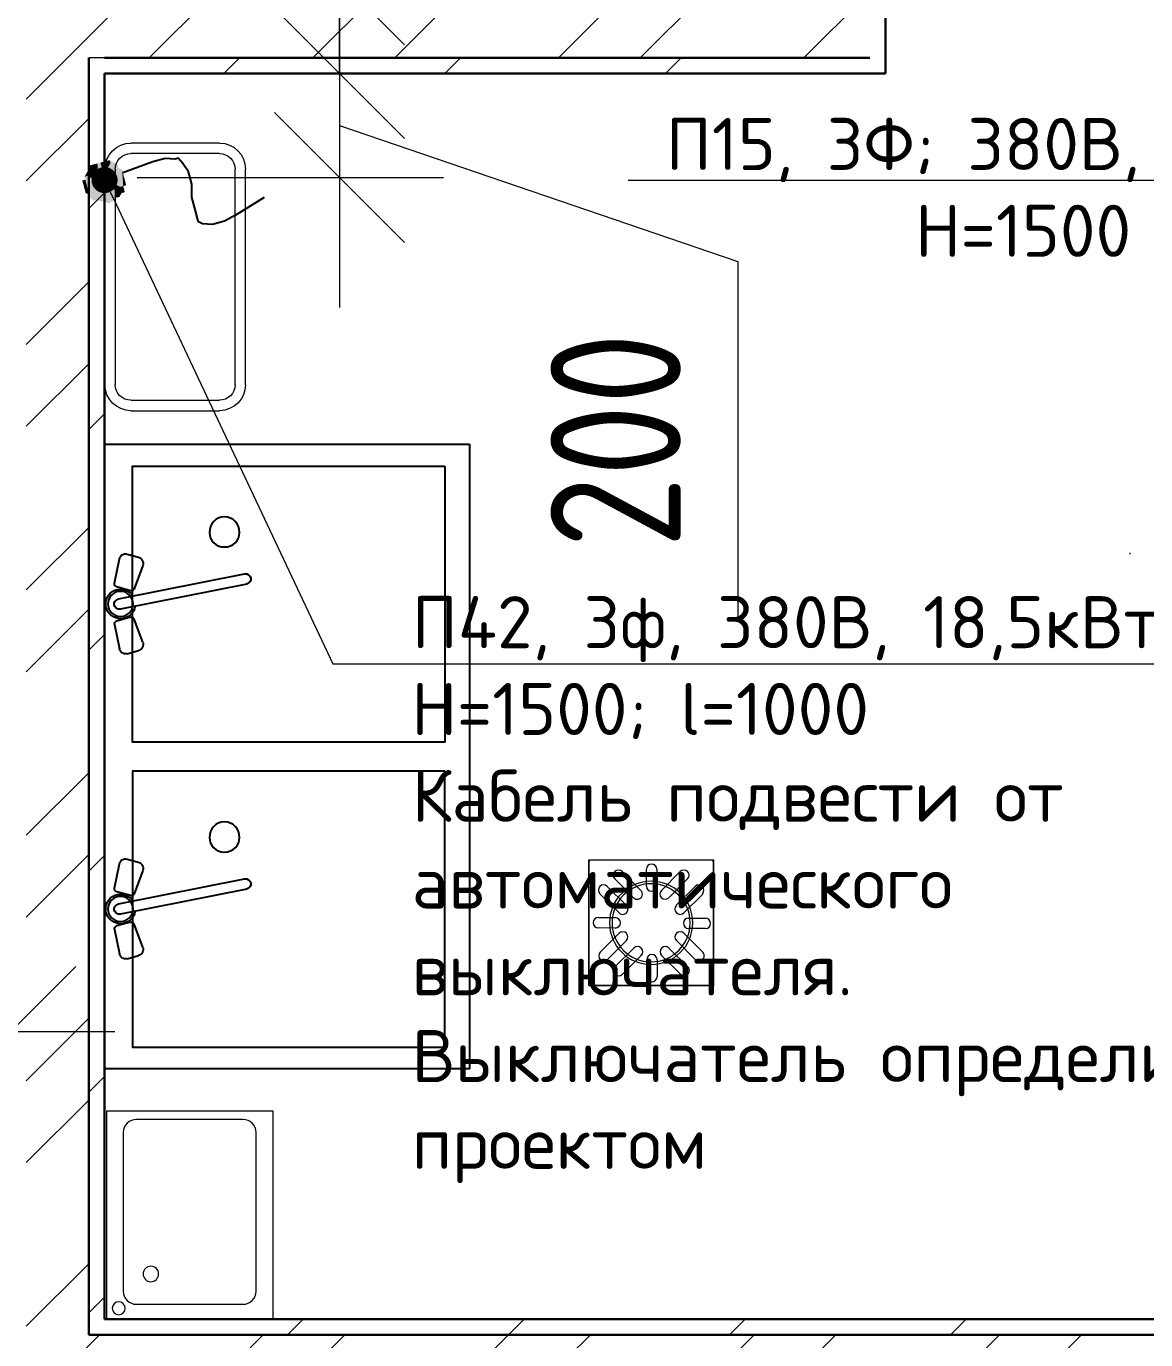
# Model space of a CAD drawing. Header units: millimetres. Extents: x -215207 to 92095, y -30385 to 123050.
# Drawn here: x -25027 to -22878, y 29196 to 31719 of the extents above; entities that cross this region are included whole.
import ezdxf
from ezdxf import colors
from ezdxf.entities.mleader import LeaderData, LeaderLine
from ezdxf.math import Vec2, Vec3

# ---------------------------------------------------------------- set-up
doc = ezdxf.new("R2010")
doc.units = ezdxf.units.MM
doc.linetypes.add('SPLOSHNAY', pattern=[20, 10, 10])
for name, color, linetype, lineweight in [('АР_тонкая_монтаж', 102, 'Continuous', 9), ('Атрибут', 250, 'Continuous', 5), ('ДОНМ_ТХ_(ЭОМ)', 20, 'Continuous', 20), ('Оборудование пищеблок', 7, 'Continuous', 9), ('Сантехнические приборы', 251, 'Continuous', 0), ('Стены разрез', 7, 'Continuous', 30), ('Стены штриховка', 7, 'Continuous', 9)]:
    doc.layers.add(name, color=color, linetype=linetype, lineweight=lineweight)
doc.layers.add('ТХ ВК Аннотации', color=7, linetype='Continuous', lineweight=20, true_color=0x4c9a9a)
doc.layers.add('ТХ Подключения ЭОМ', color=7, linetype='Continuous', lineweight=18, true_color=0x003efa)
doc.layers.add('ТХ Подключения', color=10, linetype='SPLOSHNAY')
doc.layers.add('ТХ-Вода (ВК)', color=170, linetype='Continuous')
doc.layers.add('тх размеры розетки', color=7, linetype='Continuous', true_color=0xe91640)
doc.styles.add('ISOCPEUR', font='isocpeur.ttf', dxfattribs={"width": 0.9, "height": 270})
doc.styles.add('TX Text.Base', font='calibril.ttf', dxfattribs={"height": 250})
doc.styles.add('ГОСТ 2.304', font='CS_Gost2304.shx')
doc.dimstyles.new('СПДС', dxfattribs={"dimscale": 100, "dimtxt": 2.5, "dimasz": 2.5, "dimexe": 2, "dimexo": 0.625, "dimgap": 1, "dimtad": 1, "dimdec": 0, "dimtxsty": 'ГОСТ 2.304', "dimblk": 'OBLIQUE', "dimblk1": 'OBLIQUE', "dimblk2": 'OBLIQUE', "dimcen": 2.5, "dimdle": 2, "dimadec": 0, "dimazin": 2, "dimtfac": 0.75, "dimtdec": 4, "dimtmove": 1, "dimatfit": 3, "dimfxl": 0, "dimtolj": 1, "dimarcsym": 0})
pattern_1 = [(45, (-45356.5, 7949.98), (-235.7317, 235.7317), []), (45, (-45199.35, 7949.98), (-235.7317, 235.7317), [])]
pattern_2 = [(45, (-45356.5, 7949.98), (-212.132, 212.132), [])]

# ---------------------------------------------------------------- blocks, each defined once
blk = doc.blocks.new('раковина 2-х сек')
at = {"layer": 'ТХ-Вода (ВК)', "color": 0}
for p, q in [((34341.9, 72757.4), (34295.2, 72748.2)), ((34372.2, 72750.1), (34324.1, 72507.6)), ((34343.7, 72503.7), (34391.8, 72746.3)), ((34356.3, 72727), (34348.9, 72753.2)), ((34407.2, 72727), (34414.6, 72753.2)), ((34421.5, 72757.4), (34468.2, 72748.2)), ((34927.8, 72757.4), (34881.1, 72748.2)), ((34958.1, 72750.1), (34910, 72507.6)), ((34929.6, 72503.7), (34977.7, 72746.3)), ((34942.1, 72727), (34934.7, 72753.2)), ((34993, 72727), (35000.4, 72753.2)), ((35007.4, 72757.4), (35054, 72748.2)), ((34286, 72733.1), (34292.2, 72711.3)), ((34307.9, 72703.3), (34352.6, 72719.7)), ((34455.5, 72703.3), (34410.9, 72719.7)), ((34477.4, 72733.1), (34471.2, 72711.3)), ((34871.9, 72733.1), (34878.1, 72711.3)), ((34893.7, 72703.3), (34938.4, 72719.7)), ((35041.4, 72703.3), (34996.7, 72719.7)), ((35063.2, 72733.1), (35057.1, 72711.3))]:
    blk.add_line(p, q, dxfattribs=at)
for points in [[(34074.9, 72076), (35274.9, 72076), (35274.9, 72776), (34074.9, 72776)], [(34117, 72123), (34647, 72123), (34647, 72723), (34117, 72723)], [(35232.9, 72123), (34702.9, 72123), (34702.9, 72723), (35232.9, 72723)]]:
    blk.add_lwpolyline(points, close=True, dxfattribs=at)
for centre in [(34381.7, 72746), (34967.6, 72746)]:
    blk.add_circle(centre, 24.1, dxfattribs=at)
for centre, radius, start, end in [((34381.7, 72746), 28.5, 279.0474, 237.0339), ((34967.6, 72746), 28.5, 279.0474, 237.0339), ((34297.6, 72736.4), 12, 101.2565, 195.7834), ((34343.1, 72751.6), 6, 15.7834, 101.2565), ((34382, 72748.2), 9.99, 348.7881, 168.7881), ((34420.3, 72751.6), 6, 78.7435, 164.2166), ((34465.8, 72736.4), 12, 344.2166, 78.7435), ((34883.4, 72736.4), 12, 101.2565, 195.7834), ((34928.9, 72751.6), 6, 15.7834, 101.2565), ((34967.9, 72748.2), 9.99, 348.7881, 168.7881), ((35006.2, 72751.6), 6, 78.7435, 164.2166), ((35051.7, 72736.4), 12, 344.2166, 78.7435), ((34350.5, 72725.3), 6, 290.1548, 15.7834), ((34412.9, 72725.3), 6, 164.2166, 249.8452), ((34936.3, 72725.3), 6, 290.1548, 15.7834), ((34998.8, 72725.3), 6, 164.2166, 249.8452), ((34303.8, 72714.6), 12, 195.7834, 290.1548), ((34459.7, 72714.6), 12, 249.8452, 344.2166), ((34889.6, 72714.6), 12, 195.7834, 290.1548), ((35045.5, 72714.6), 12, 249.8452, 344.2166), ((34333.9, 72505.7), 9.99, 168.7881, 348.7881), ((34919.8, 72505.7), 9.99, 168.7881, 348.7881)]:
    blk.add_arc(centre, radius, start, end, dxfattribs=at)
for points in [[(34214.5, 72547.1), (34214.5, 72529.6), (34228.5, 72517.3), (34244.3, 72517.3), (34244.3, 72517.3), (34260.1, 72517.3), (34272.4, 72529.6), (34272.4, 72547.1), (34272.4, 72547.1), (34272.4, 72562.9), (34260.1, 72575.2), (34244.3, 72575.2), (34244.3, 72575.2), (34228.5, 72575.2), (34214.5, 72562.9), (34214.5, 72547.1)], [(34800.4, 72547.1), (34800.4, 72529.6), (34814.4, 72517.3), (34830.2, 72517.3), (34830.2, 72517.3), (34846, 72517.3), (34858.3, 72529.6), (34858.3, 72547.1), (34858.3, 72547.1), (34858.3, 72562.9), (34846, 72575.2), (34830.2, 72575.2), (34830.2, 72575.2), (34814.4, 72575.2), (34800.4, 72562.9), (34800.4, 72547.1)]]:
    blk.add_open_spline(points, degree=3, knots=[0, 0, 0, 0, 0.0625, 0.0625, 0.0625, 0.062501, 0.125, 0.125, 0.125, 0.125001, 0.1875, 0.1875, 0.1875, 0.187501, 1, 1, 1, 1], dxfattribs=at)
blk = doc.blocks.new('трап')
at = {"layer": 'ТХ ВК Аннотации'}
for p, q in [((34771.5, 62035.5), (34531.5, 62035.5)), ((34532, 62035), (34532, 61795)), ((34642.3, 61986), (34642.3, 62018.3)), ((34662.3, 62018.3), (34662.3, 61986)), ((34772, 61795), (34772, 62035)), ((34617.7, 61963.6), (34581.5, 61999.8)), ((34595.6, 62013.9), (34631.8, 61977.7)), ((34671, 61977.7), (34707.3, 62013.9)), ((34721.4, 61999.8), (34685.2, 61963.6)), ((34589.8, 61934.6), (34553.6, 61970.8)), ((34567.2, 61985.5), (34603.4, 61949.3)), ((34699.5, 61949.3), (34735.7, 61985.5)), ((34750.4, 61970.8), (34714.2, 61934.6)), ((34550.1, 61925.7), (34582.5, 61925.5)), ((34723.3, 61924.5), (34755.7, 61924.3)), ((34582.4, 61905.5), (34550, 61905.7)), ((34553.6, 61859.2), (34589.8, 61895.4)), ((34714.2, 61895.4), (34750.4, 61859.2)), ((34755.6, 61904.3), (34723.2, 61904.5)), ((34604, 61881.3), (34567.7, 61845)), ((34582, 61830.7), (34618.3, 61867)), ((34685.7, 61867), (34722, 61830.7)), ((34736.2, 61845), (34700, 61881.3)), ((34632.4, 61852.8), (34596.2, 61816.6)), ((34642.9, 61812.2), (34642.9, 61844.6)), ((34662.9, 61844.6), (34662.9, 61812.2)), ((34707.8, 61816.6), (34671.6, 61852.8)), ((34532, 61795), (34772, 61795))]:
    blk.add_line(p, q, dxfattribs=at)
for centre, start, end in [((34588.6, 62006.9), 45, 225), ((34652.3, 62018.3), 0, 180), ((34714.3, 62006.9), 315, 135), ((34560.1, 61978.4), 45, 225), ((34624.8, 61970.6), 225, 45), ((34652.3, 61986), 180, 0), ((34678.1, 61970.6), 135, 315), ((34742.8, 61978.4), 315, 135), ((34596.9, 61941.7), 225, 45), ((34707.1, 61941.7), 135, 315), ((34550.1, 61915.7), 89.6219, 269.6219), ((34582.5, 61915.5), 269.6219, 89.6219), ((34723.3, 61914.5), 89.6219, 269.6219), ((34755.6, 61914.3), 269.6219, 89.6219), ((34596.9, 61888.3), 315, 135), ((34707.1, 61888.3), 45, 225), ((34625.3, 61859.9), 315, 135), ((34678.7, 61859.9), 45, 225), ((34560.7, 61852.1), 135, 315), ((34652.9, 61844.6), 0, 180), ((34743.3, 61852.1), 225, 45), ((34589.1, 61823.7), 135, 315), ((34714.9, 61823.7), 225, 45), ((34652.9, 61812.2), 180, 0)]:
    blk.add_arc(centre, 10, start, end, dxfattribs=at)
for points, knots in [([(34533.5, 62033.5), (34533.3, 62033.7), (34533.1, 62033.9), (34532.8, 62034.2), (34532.5, 62034.5), (34532.3, 62034.7), (34532.2, 62034.8), (34532, 62035), (34531.9, 62035.1), (34531.7, 62035.3), (34531.6, 62035.4), (34531.5, 62035.5), (34531.5, 62035.5), (34531.5, 62035.5), (34531.5, 62035.5)], [0, 0, 0, 0, 0.142857, 0.285714, 0.357143, 0.428571, 0.5, 0.571429, 0.642857, 0.714286, 0.785714, 0.857143, 0.928571, 1, 1, 1, 1]), ([(34771.5, 62035.5), (34771.5, 62035.5), (34771.4, 62035.5), (34771.4, 62035.5), (34771.3, 62035.4), (34771.2, 62035.3), (34771.1, 62035.1), (34770.9, 62035), (34770.7, 62034.8), (34770.6, 62034.7), (34770.4, 62034.5), (34770.2, 62034.2), (34769.8, 62033.9), (34769.6, 62033.7), (34769.5, 62033.5)], [0, 0, 0, 0, 0.071429, 0.142857, 0.214286, 0.285714, 0.357143, 0.428571, 0.5, 0.571429, 0.642857, 0.714286, 0.857143, 1, 1, 1, 1]), ([(34532, 61795), (34532, 61795), (34532, 61795), (34532.1, 61795.1), (34532.2, 61795.2), (34532.3, 61795.3), (34532.4, 61795.4), (34532.5, 61795.5), (34532.7, 61795.7), (34532.9, 61795.9), (34533.1, 61796.1), (34533.3, 61796.3), (34533.6, 61796.6), (34533.9, 61796.9), (34534, 61797)], [0, 0, 0, 0, 0.071429, 0.142857, 0.214286, 0.285714, 0.357143, 0.428571, 0.5, 0.571429, 0.642857, 0.714286, 0.857143, 1, 1, 1, 1]), ([(34770, 61797), (34770.1, 61796.9), (34770.4, 61796.6), (34770.7, 61796.3), (34770.9, 61796.1), (34771.1, 61795.9), (34771.3, 61795.7), (34771.5, 61795.5), (34771.6, 61795.4), (34771.7, 61795.3), (34771.8, 61795.2), (34771.9, 61795.1), (34772, 61795), (34772, 61795), (34772, 61795)], [0, 0, 0, 0, 0.142857, 0.285714, 0.357143, 0.428571, 0.5, 0.571429, 0.642857, 0.714286, 0.785714, 0.857143, 0.928571, 1, 1, 1, 1])]:
    blk.add_open_spline(points, degree=3, knots=knots, dxfattribs=at)
blk = doc.blocks.new('тра')
at = {"layer": 'ТХ-Вода (ВК)', "color": 0}
blk.add_blockref('трап', (-318690.1, -269.5), dxfattribs=at)
blk = doc.blocks.new('Рукомойник 400х320х210')
at = {"layer": 'Оборудование пищеблок', "color": 0}
blk.add_lwpolyline([(168449.6, -325365.8), (168849.6, -325365.8), (168849.6, -325685.8), (168449.6, -325685.8)], close=True, dxfattribs=at)
blk.add_lwpolyline([(168490.5, -325398.3), (168795.5, -325398.3, -0.414214), (168820.5, -325423.3), (168820.5, -325628.3, -0.414214), (168795.5, -325653.3), (168490.5, -325653.3, -0.414214), (168465.5, -325628.3), (168465.5, -325423.3, -0.414214)], format="xyb", close=True, dxfattribs=at)
for centre, radius in [((168828.2, -325389.4), 12.5), ((168762.2, -325451.2), 14.9)]:
    blk.add_circle(centre, radius, dxfattribs=at)
at = {"layer": 'Атрибут', "style": 'ISOCPEUR', "width": 0.85}
blk.add_attdef('№_ПОЗИЦИИ', (168644.3, -325480.1), '', height=150, dxfattribs=at)
blk = doc.blocks.new('ed')
at = {"color": 0}
for p, q in [((-207, 270), (207, 270)), ((-207, 250), (207, 250)), ((-257, 50), (-257, 220)), ((-237, 50), (-237, 220)), ((237, 220), (237, 50)), ((257, 220), (257, 50)), ((207, 20), (-207, 20)), ((207, 0), (-207, 0))]:
    blk.add_line(p, q, dxfattribs=at)
for centre, radius, start, end in [((-207, 220), 50, 90, 180), ((207, 220), 50, 0, 90), ((-207, 220), 30, 90, 180), ((207, 220), 30, 0, 90), ((-207, 50), 50, 180, 270), ((-207, 50), 30, 180, 270), ((207, 50), 50, 270, 0), ((207, 50), 30, 270, 0)]:
    blk.add_arc(centre, radius, start, end, dxfattribs=at)
blk = doc.blocks.new('el-kab-sv-tx')
at = {"color": 0}
blk.add_lwpolyline([(0.762, 1.99), (0.889, 1.567), (0.931, 1.397), (0.931, 1.228), (0.889, 1.101), (0.847, 1.058), (0.804, 1.058), (0.677, 1.058), (0.508, 1.058), (0.339, 1.101), (0.169, 1.101), (0.042, 1.058), (-0.042, 1.016), (-0.042, 0.974), (-0.085, 0.847), (-0.085, 0.677), (-0.042, 0.254)], dxfattribs=at)
at = {"color": 0, "transparency": 33554559}
for points in [[(-0.169, 0.212), (0.127, 0.169), (-0.212, 0.169)], [(-0.127, 0.212), (0.127, 0.212), (-0.169, 0.212)], [(0.127, 0.212), (-0.169, 0.212), (0.127, 0.169)], [(-0.085, 0.254), (0.127, 0.212), (-0.127, 0.212)], [(0.169, 0.212), (0.169, 0.212), (-0.127, 0.212)], [(0.169, 0.212), (-0.127, 0.212), (0.127, 0.212)], [(-0.127, 0.212), (0.169, 0.212), (0.127, 0.212)], [(-0.042, 0.254), (0.085, 0.254), (-0.085, 0.254)], [(0.127, 0.254), (0.127, 0.254), (-0.085, 0.254)], [(0.127, 0.254), (-0.085, 0.254), (0.085, 0.254)], [(0.127, 0.254), (-0.085, 0.254), (0.127, 0.212)], [(0, 0.254), (0.042, 0.254), (-0.042, 0.254)], [(-0.042, 0.254), (0.042, 0.254), (0.042, 0.254)], [(0.042, 0.254), (-0.042, 0.254), (0.085, 0.254)], [(0.169, 0.212), (0.127, 0.212), (0.127, 0.212)], [(0.212, 0.212), (0.212, 0.212), (0.127, 0.212)], [(0.212, 0.212), (0.127, 0.212), (0.169, 0.212)], [(0.212, 0.212), (0.127, 0.212), (0.212, 0.169)], [(0.127, 0.212), (0.212, 0.169), (0.127, 0.169)], [(-0.212, 0.169), (0.085, 0.127), (-0.254, 0.127)], [(-0.254, 0.127), (-0.212, 0.127), (-0.212, 0.127)], [(-0.212, 0.127), (-0.254, 0.127), (-0.169, 0.085)], [(-0.254, 0.127), (-0.169, 0.085), (-0.254, 0.085)], [(0.085, 0.127), (-0.254, 0.127), (0.042, 0)], [(-0.254, 0.127), (0.042, 0), (-0.042, 0)], [(-0.169, 0.085), (-0.254, 0.085), (-0.085, 0.042)], [(-0.254, 0.085), (-0.085, 0.042), (-0.254, 0.042)], [(-0.085, 0.042), (-0.254, 0.042), (-0.042, 0)], [(-0.254, 0.042), (-0.042, 0), (-0.254, 0)], [(-0.254, 0), (0, 0), (0, 0)], [(0, 0), (0, 0), (-0.254, 0)], [(0, 0), (-0.254, 0), (0, -0.042)], [(-0.254, 0), (0, -0.042), (-0.254, -0.042)], [(0.127, 0.169), (-0.212, 0.169), (0.085, 0.127)], [(0.042, 0), (0.296, -0.042), (0, -0.042)], [(0.085, 0.127), (0.254, 0.085), (0.042, 0.085)], [(0.254, 0.085), (0.042, 0.085), (0.296, 0)], [(0.042, 0.085), (0.296, 0), (0.042, 0)], [(0.296, 0), (0.042, 0), (0.296, -0.042)], [(0.127, 0.169), (0.254, 0.127), (0.085, 0.127)], [(0.254, 0.127), (0.085, 0.127), (0.254, 0.085)], [(0.212, 0.169), (0.127, 0.169), (0.254, 0.127)], [(0, -0.042), (-0.254, -0.042), (-0.042, -0.085)], [(-0.254, -0.042), (-0.042, -0.085), (-0.254, -0.085)], [(-0.042, -0.085), (-0.254, -0.085), (-0.085, -0.169)], [(-0.254, -0.085), (-0.085, -0.169), (-0.254, -0.169)], [(-0.254, -0.169), (-0.085, -0.169), (-0.212, -0.169)], [(-0.085, -0.169), (-0.212, -0.169), (-0.127, -0.212)], [(-0.212, -0.169), (-0.127, -0.212), (-0.169, -0.212)], [(-0.085, -0.169), (0.212, -0.212), (-0.127, -0.212)], [(-0.042, -0.085), (0.254, -0.127), (-0.085, -0.127)], [(0.254, -0.127), (-0.085, -0.127), (0.212, -0.169)], [(-0.085, -0.127), (0.212, -0.169), (-0.085, -0.169)], [(0.212, -0.169), (-0.085, -0.169), (0.212, -0.212)], [(0, -0.042), (0.254, -0.085), (-0.042, -0.085)], [(0.254, -0.085), (-0.042, -0.085), (0.254, -0.127)], [(0.296, -0.042), (0, -0.042), (0.254, -0.085)], [(-0.127, -0.254), (-0.127, -0.254), (-0.169, -0.212)], [(-0.127, -0.254), (-0.169, -0.212), (-0.127, -0.212)], [(0.212, -0.212), (-0.127, -0.212), (0.169, -0.254)], [(-0.127, -0.212), (0.169, -0.254), (-0.127, -0.254)], [(-0.127, -0.254), (0.169, -0.254), (0.169, -0.254)], [(0.169, -0.254), (0.169, -0.254), (-0.127, -0.254)], [(0.169, -0.254), (-0.127, -0.254), (0.127, -0.254)], [(-0.127, -0.254), (0.127, -0.254), (-0.085, -0.254)], [(0.127, -0.254), (-0.085, -0.254), (0.085, -0.296)], [(-0.085, -0.254), (0.085, -0.296), (-0.085, -0.296)], [(0.085, -0.296), (-0.085, -0.296), (0.042, -0.296)], [(-0.085, -0.296), (0.042, -0.296), (-0.042, -0.296)], [(0.042, -0.296), (-0.042, -0.296), (0, -0.296)], [(-0.042, -0.296), (0.042, -0.296), (0.042, -0.296)], [(0.042, -0.296), (0.042, -0.296), (-0.042, -0.296)]]:
    blk.add_solid(points, dxfattribs=at)
blk = doc.blocks.new('ADSK_ППР_Трап вертикальный - С гидрозатвором 240х240 D110-5766548-План 1 этажа смеж')
at = {"layer": 'Сантехнические приборы'}
for p, q in [((120, 120), (-120, 120)), ((-120, 120), (-120, -120)), ((120, -120), (120, 120)), ((-120, -120), (120, -120))]:
    blk.add_line(p, q, dxfattribs=at)
for radius, start, end in [(80, 0, 180), (75, 360, 180), (75, 109.9712, 115.0288), (75, 64.9712, 70.0288), (75, 154.9712, 160.0288), (75, 19.9712, 25.0288), (80, 180, 0), (75, 180, 360), (75, 199.9712, 205.0288), (75, 334.9712, 340.0288), (75, 244.9712, 250.0288), (75, 289.9712, 295.0288)]:
    blk.add_arc((0, 0), radius, start, end, dxfattribs=at)
blk = doc.blocks.new('_Dot')
at = {"color": 0, "linetype": 'ByBlock', "lineweight": -2}
blk.add_line((-0.5, 0), (-1, 0), dxfattribs=at)
at = {"color": 0, "linetype": 'ByBlock', "const_width": 0.5}
blk.add_lwpolyline([(-0.25, 0, 1), (0.25, 0, 1)], format="xyb", close=True, dxfattribs=at)
blk = doc.blocks.new('_Oblique')
at = {"color": 0, "linetype": 'ByBlock', "lineweight": -2}
blk.add_line((-0.5, -0.5), (0.5, 0.5), dxfattribs=at)
blk = doc.blocks.new('*D576')
at = {"layer": 'Defpoints', "color": 0, "ltscale": 100, "transparency": 16777216}
for p in [(-25057.5, 29788.1), (-26457.3, 29435.2), (-25057.5, 29435.2)]:
    blk.add_point(p, dxfattribs=at)
at = {"layer": 'тх размеры розетки', "color": 0, "lineweight": 9, "ltscale": 100, "transparency": 16777216}
for p, q in [((-26457.3, 29497.7), (-26457.3, 29988.1)), ((-25057.5, 29497.7), (-25057.5, 29988.1)), ((-26657.3, 29788.1), (-24857.5, 29788.1))]:
    blk.add_line(p, q, dxfattribs=at)
at = {"layer": 'тх размеры розетки', "color": 0, "lineweight": 9, "ltscale": 100, "transparency": 16777216, "xscale": 250, "yscale": 250, "zscale": 250, "rotation": 180}
blk.add_blockref('_Oblique', (-26457.3, 29788.1), dxfattribs=at)
at = {"layer": 'тх размеры розетки', "color": 0, "lineweight": 9, "ltscale": 100, "transparency": 16777216, "xscale": 250, "yscale": 250, "zscale": 250}
blk.add_blockref('_Oblique', (-25057.5, 29788.1), dxfattribs=at)
at = {"layer": 'тх размеры розетки', "color": 0, "ltscale": 100, "transparency": 16777216, "insert": (-25757.4, 30013.1), "char_height": 250, "attachment_point": 5, "style": 'ГОСТ 2.304', "bg_fill": 3, "box_fill_scale": 1.1, "bg_fill_color": 256, "bg_fill_true_color": 13158600, "bg_fill_transparency": 0}
blk.add_mtext('\\A1;1400', dxfattribs=at)
blk = doc.blocks.new('*D593')
at = {"layer": 'Defpoints', "color": 0, "ltscale": 100, "transparency": 16777216}
for p in [(-24877.5, 31628.2), (-24877.2, 31428.6), (-24426, 31428.6)]:
    blk.add_point(p, dxfattribs=at)
at = {"layer": 'тх размеры розетки', "color": 0, "lineweight": 9, "ltscale": 100, "transparency": 16777216}
for p, q in [((-24426, 31628.2), (-24426, 31878.2)), ((-24815, 31628.2), (-24226, 31628.2)), ((-24426, 31628.2), (-24426, 31428.6)), ((-24426, 31628.2), (-24426, 31428.6)), ((-24426, 31528.4), (-23661, 31267.3)), ((-24814.7, 31428.6), (-24226, 31428.6)), ((-24426, 31428.6), (-24426, 31178.6)), ((-23661, 31267.3), (-23661, 30579.8))]:
    blk.add_line(p, q, dxfattribs=at)
at = {"layer": 'тх размеры розетки', "color": 0, "lineweight": 9, "ltscale": 100, "transparency": 16777216, "xscale": 250, "yscale": 250, "zscale": 250}
for p, rotation in [((-24426, 31628.2), 270), ((-24426, 31428.6), 90)]:
    blk.add_blockref('_Oblique', p, dxfattribs=dict(at, rotation=rotation))
at = {"layer": 'тх размеры розетки', "color": 0, "ltscale": 100, "transparency": 16777216, "insert": (-23895.7, 30923.6), "char_height": 250, "attachment_point": 5, "rotation": 90, "style": 'ГОСТ 2.304', "bg_fill": 3, "box_fill_scale": 1.1, "bg_fill_color": 256, "bg_fill_true_color": 13158600, "bg_fill_transparency": 0}
blk.add_mtext('\\A1;200', dxfattribs=at)
blk = doc.blocks.new('*D594')
at = {"layer": 'Defpoints', "color": 0, "ltscale": 100, "transparency": 16777216}
for p in [(-24784.5, 32077.9), (-24784.5, 31808.2), (-24426, 31808.2)]:
    blk.add_point(p, dxfattribs=at)
at = {"layer": 'тх размеры розетки', "color": 0, "lineweight": 9, "ltscale": 100, "transparency": 16777216}
for p, q in [((-23672, 32169.3), (-23672, 32863)), ((-24426, 32277.9), (-24426, 31608.2)), ((-24426, 31943.1), (-23672, 32169.3)), ((-24722, 32077.9), (-24226, 32077.9)), ((-24722, 31808.2), (-24226, 31808.2))]:
    blk.add_line(p, q, dxfattribs=at)
at = {"layer": 'тх размеры розетки', "color": 0, "lineweight": 9, "ltscale": 100, "transparency": 16777216, "xscale": 250, "yscale": 250, "zscale": 250}
for p, rotation in [((-24426, 32077.9), 90), ((-24426, 31808.2), 270)]:
    blk.add_blockref('_Oblique', p, dxfattribs=dict(at, rotation=rotation))
at = {"layer": 'тх размеры розетки', "color": 0, "ltscale": 100, "transparency": 16777216, "insert": (-23906.7, 32516.2), "char_height": 250, "attachment_point": 5, "rotation": 90, "style": 'ГОСТ 2.304', "bg_fill": 3, "box_fill_scale": 1.1, "bg_fill_color": 256, "bg_fill_true_color": 13158600, "bg_fill_transparency": 0}
blk.add_mtext('\\A1;270', dxfattribs=at)

msp = doc.modelspace()

# ---------------------------------------------------------------- hatches: boundary and pattern name
at = {"layer": 'Стены разрез', "lineweight": 9}
h = msp.add_hatch(dxfattribs=at)
h.set_pattern_fill('FP_1', color=256, style=0, pattern_type=2)
h.set_pattern_definition(pattern_1)
h.paths.add_polyline_path([(-25027.5, 29205.2), (-24907.5, 29205.2), (-24907.5, 33408.2), (-25027.5, 33408.2), (-25027.5, 29255.2)])
h = msp.add_hatch(dxfattribs=at)
h.set_pattern_fill('FP_1', color=256, style=0, pattern_type=2)
h.set_pattern_definition(pattern_1)
h.paths.add_polyline_path([(-24877.5, 31658.2), (-23377.5, 31658.2), (-23377.5, 31778.2), (-24907.5, 31778.2), (-24907.5, 31658.2)])
h = msp.add_hatch(dxfattribs=at)
h.set_pattern_fill('FP_13', color=256, style=0, pattern_type=2)
h.set_pattern_definition(pattern_2)
h.paths.add_polyline_path([(-24877.5, 29235.2), (-24877.5, 31658.2), (-24907.5, 31658.2), (-24907.5, 29235.2)])
h = msp.add_hatch(dxfattribs=at)
h.set_pattern_fill('FP_13', color=256, style=0, pattern_type=2)
h.set_pattern_definition(pattern_2)
h.paths.add_polyline_path([(-23377.5, 31628.2), (-23377.5, 31658.2), (-24877.5, 31658.2), (-24877.5, 31628.2), (-24035.7, 31628.2)])
h = msp.add_hatch(dxfattribs=at)
h.set_pattern_fill('FP_13', color=256, style=0, pattern_type=2)
h.set_pattern_definition(pattern_2)
h.paths.add_polyline_path([(-24035.7, 29205.2), (-22847.5, 29205.2), (-22847.5, 29235.2), (-24907.5, 29235.2), (-24907.5, 29205.2)])
h = msp.add_hatch(dxfattribs=at)
h.set_pattern_fill('FP_1', color=256, style=0, pattern_type=2)
h.set_pattern_definition(pattern_1)
h.paths.add_polyline_path([(-24182.5, 29085.2), (-24182.5, 29160.2), (-23782.5, 29160.2), (-23782.5, 29085.2), (-22817.5, 29085.2), (-22817.5, 29205.2), (-25027.5, 29205.2), (-25027.5, 29085.2), (-24632.5, 29085.2)])

# ---------------------------------------------------------------- linework, layer by layer
at = {"layer": 'АР_тонкая_монтаж', "linetype": 'Continuous', "ltscale": 100}
msp.add_arc((-22537.9, 30705.2), 370, 179.6957, 180, dxfattribs=at)
at = {"layer": 'Стены разрез'}
for p, q in [((-23377.5, 31628.2), (-23377.5, 31808.2)), ((-24907.5, 29205.2), (-24907.5, 31658.2)), ((-24877.5, 31658.2), (-23407.5, 31658.2)), ((-24877.5, 29235.2), (-24877.5, 31628.2)), ((-24877.5, 31628.2), (-23377.5, 31628.2)), ((-22847.5, 29235.2), (-24877.5, 29235.2)), ((-22817.5, 29205.2), (-24907.5, 29205.2))]:
    msp.add_line(p, q, dxfattribs=at)
at = {"layer": 'Стены штриховка'}
msp.add_line((-24877.5, 31658.2), (-24907.5, 31658.2), dxfattribs=at)

# ---------------------------------------------------------------- block references
msp.add_blockref('тра', (260211.2, -31649.2))
at = {"layer": 'ДОНМ_ТХ_(ЭОМ)', "xscale": -1, "rotation": 90}
msp.add_blockref('ed', (-24606.5, 31237.5), dxfattribs=at)
at = {"layer": 'Оборудование пищеблок', "color": 217, "true_color": 0x93278f, "xscale": -1, "rotation": 90}
msp.add_blockref('Рукомойник 400х320х210', (-350239.4, 198084.5), dxfattribs=at)
at = {"layer": 'Сантехнические приборы'}
msp.add_blockref('ADSK_ППР_Трап вертикальный - С гидрозатвором 240х240 D110-5766548-План 1 этажа смеж', (-23827.5, 29996.8), dxfattribs=at)
at = {"layer": 'ТХ Подключения', "lineweight": 5, "xscale": 144, "yscale": 144, "zscale": 144, "rotation": 285}
msp.add_blockref('el-kab-sv-tx', (-24875.6, 31421.8), dxfattribs=at)
at = {"layer": 'ТХ-Вода (ВК)', "color": 0, "xscale": -1, "rotation": 90}
msp.add_blockref('раковина 2-х сек', (47899.5, 64991.1), dxfattribs=at)

# ---------------------------------------------------------------- leaders
at = {"layer": 'ТХ Подключения ЭОМ'}
ml = msp.add_multileader_mtext('Standard', dxfattribs=at)
ml.set_content('\\A1;{\\fISOCPEUR|b0|i0|c204|p34;П15, 3Ф; 380В, 9,0кВт \\PH=15\\fISOCPEUR|b0|i0|c0|p34;00}', color=256, style='TX Text.Base')
ml.set_leader_properties(lineweight=9)
ml.set_arrow_properties(name='DOT')
ml.build(insert=Vec2(0, 0))
ml.multileader.update_dxf_attribs({"text_left_attachment_type": 6, "text_right_attachment_type": 6, "dogleg_length": 50, "arrow_head_size": 50})
ctx = ml.context
ctx.base_point, ctx.char_height, ctx.arrow_head_size, ctx.landing_gap_size, ctx.plane_origin = Vec3(-23922.7, 31422.8, -966.9), 100, 50, 140, Vec3(-1906, 32088.9, -966.9)
ctx.left_attachment, ctx.right_attachment, ctx.text_align_type = 6, 6, 1
notes = []
notes.append((ctx, [(1, (1, 1, 0), (-22232.2, 31422.8, -966.9), (-1, 0), 70.5, [(1, [(-21634.4, 32642.5, -966.9)], 0, [])])]))
ctx.mtext.insert, ctx.mtext.width, ctx.mtext.alignment, ctx.mtext.flow_direction = Vec3(-23112.7, 31542.8, -966.9), 1480.297, 2, 5
ml = msp.add_multileader_mtext('Standard', dxfattribs=at)
ml.set_content('\\A1;{\\fISOCPEUR|b0|i0|c204|p34;П\\fISOCPEUR|b0|i0|c0|p34;42\\fISOCPEUR|b0|i0|c204|p34;, 3ф, 380В, 18,5кВт \\PH=15\\fISOCPEUR|b0|i0|c0|p34;00\\fISOCPEUR|b0|i0|c204|p34;; \\fISOCPEUR|b0|i0|c0|p34;l=1\\fISOCPEUR|b0|i0|c204|p34;0\\fISOCPEUR|b0|i0|c0|p34;00\\P\\fISOCPEUR|b0|i0|c204|p34;Кабель подвести от автоматического выключателя.^JВыключатель определить проектом}', color=256, style='TX Text.Base')
ml.set_leader_properties(lineweight=9)
ml.set_arrow_properties(name='DOT')
ml.build(insert=Vec2(0, 0))
ml.multileader.update_dxf_attribs({"text_left_attachment_type": 6, "text_right_attachment_type": 6, "dogleg_length": 50, "arrow_head_size": 50})
ctx = ml.context
ctx.base_point, ctx.char_height, ctx.arrow_head_size, ctx.landing_gap_size, ctx.plane_origin = Vec3(-24427.2, 30494.3), 100, 50, 140, Vec3(-4806.7, 31180.9)
ctx.left_attachment, ctx.right_attachment = 6, 6
notes.append((ctx, [(0, (1, 1, 0), (-24438.8, 30494.3), (1, 0), 11.6, [(1, [(-24877.1, 31423.5)], 0, [])])]))
ctx.mtext.insert, ctx.mtext.width, ctx.mtext.flow_direction = Vec3(-24287.2, 30624.3), 1752.794, 5
for ctx, leaders in notes:
    for number, flags, end, landing, length, lines in leaders:
        leader = LeaderData()
        leader.index, (leader.has_last_leader_line, leader.has_dogleg_vector, leader.attachment_direction) = number, flags
        leader.last_leader_point, leader.dogleg_vector, leader.dogleg_length = Vec3(end), Vec3(landing), length
        for number, points, colour, breaks in lines:
            line = LeaderLine()
            line.index, line.vertices, line.color, line.breaks = number, Vec3.list(points), colors.encode_raw_color(colour), breaks
            leader.lines.append(line)
        ctx.leaders.append(leader)

# ---------------------------------------------------------------- next in the draw order: dimensions: what is measured, and where the dimension line sits
at = {"layer": 'тх размеры розетки', "ltscale": 100}
dim = msp.add_linear_dim(base=(-24426, 31428.6), p1=(-24877.5, 31628.2), p2=(-24877.2, 31428.6), angle=90, dimstyle='СПДС', override={"dimtfill": 1, "dimlwd": 9, "dimlwe": 9}, dxfattribs=at)
dim.commit()
dim.dimension.update_dxf_attribs({"geometry": '*D593', "text_midpoint": (-23661, 31167.3), "dimtype": 160})
dim = msp.add_linear_dim(base=(-25057.5, 29788.1), p1=(-26457.3, 29435.2), p2=(-25057.5, 29435.2), dimstyle='СПДС', override={"dimtfill": 1, "dimlwd": 9, "dimlwe": 9}, dxfattribs=at)
dim.commit()
dim.dimension.update_dxf_attribs({"geometry": '*D576', "text_midpoint": (-25757.4, 30013.1)})

# ---------------------------------------------------------------- next in the draw order: dimensions: what is measured, and where the dimension line sits
dim = msp.add_linear_dim(base=(-24426, 31808.2), p1=(-24784.5, 32077.9), p2=(-24784.5, 31808.2), angle=90, dimstyle='СПДС', override={"dimtfill": 1, "dimlwd": 9, "dimlwe": 9}, dxfattribs=at)
dim.commit()
dim.dimension.update_dxf_attribs({"geometry": '*D594', "text_midpoint": (-23906.7, 32269.3)})

doc.saveas('drawing.dxf')
